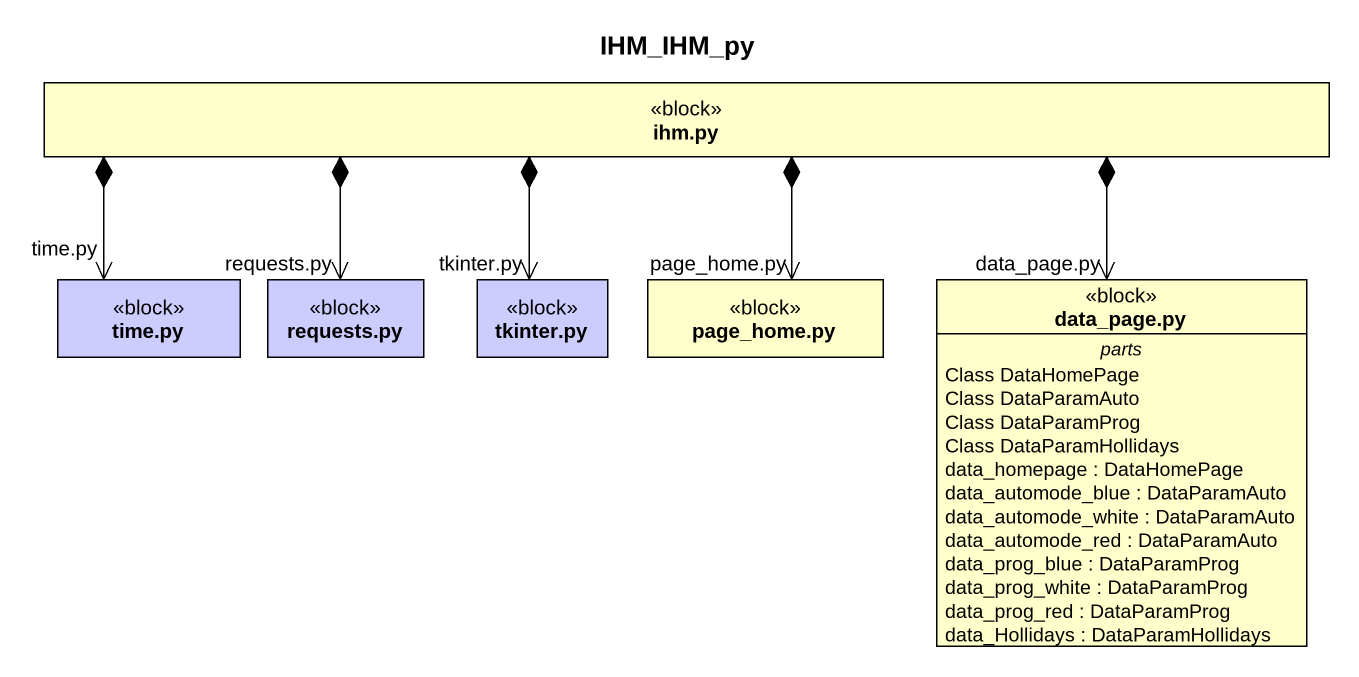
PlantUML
@startuml
title IHM_IHM_py
hide circle
hide empty members
class "ihm.py" as ihm_py <<block>>
class "time.py" as time_py <<block>> #CCCCFF
class "requests.py" as requests_py <<block>> #CCCCFF
class "tkinter.py" as tkinter_py <<block>> #CCCCFF
class "page_home.py" as page_home_py <<block>>
class "data_page.py" as data_page_py <<block>> {
  -- parts --
  Class DataHomePage
  Class DataParamAuto
  Class DataParamProg
  Class DataParamHollidays
  data_homepage : DataHomePage
  data_automode_blue : DataParamAuto
  data_automode_white : DataParamAuto
  data_automode_red : DataParamAuto
  data_prog_blue : DataParamProg
  data_prog_white : DataParamProg
  data_prog_red : DataParamProg
  data_Hollidays : DataParamHollidays
}
ihm_py *-left-> "time.py" time_py
ihm_py *-left-> "requests.py" requests_py
ihm_py *--> "tkinter.py" tkinter_py
ihm_py *--> "page_home.py" page_home_py
ihm_py *--> "data_page.py" data_page_py
@enduml
